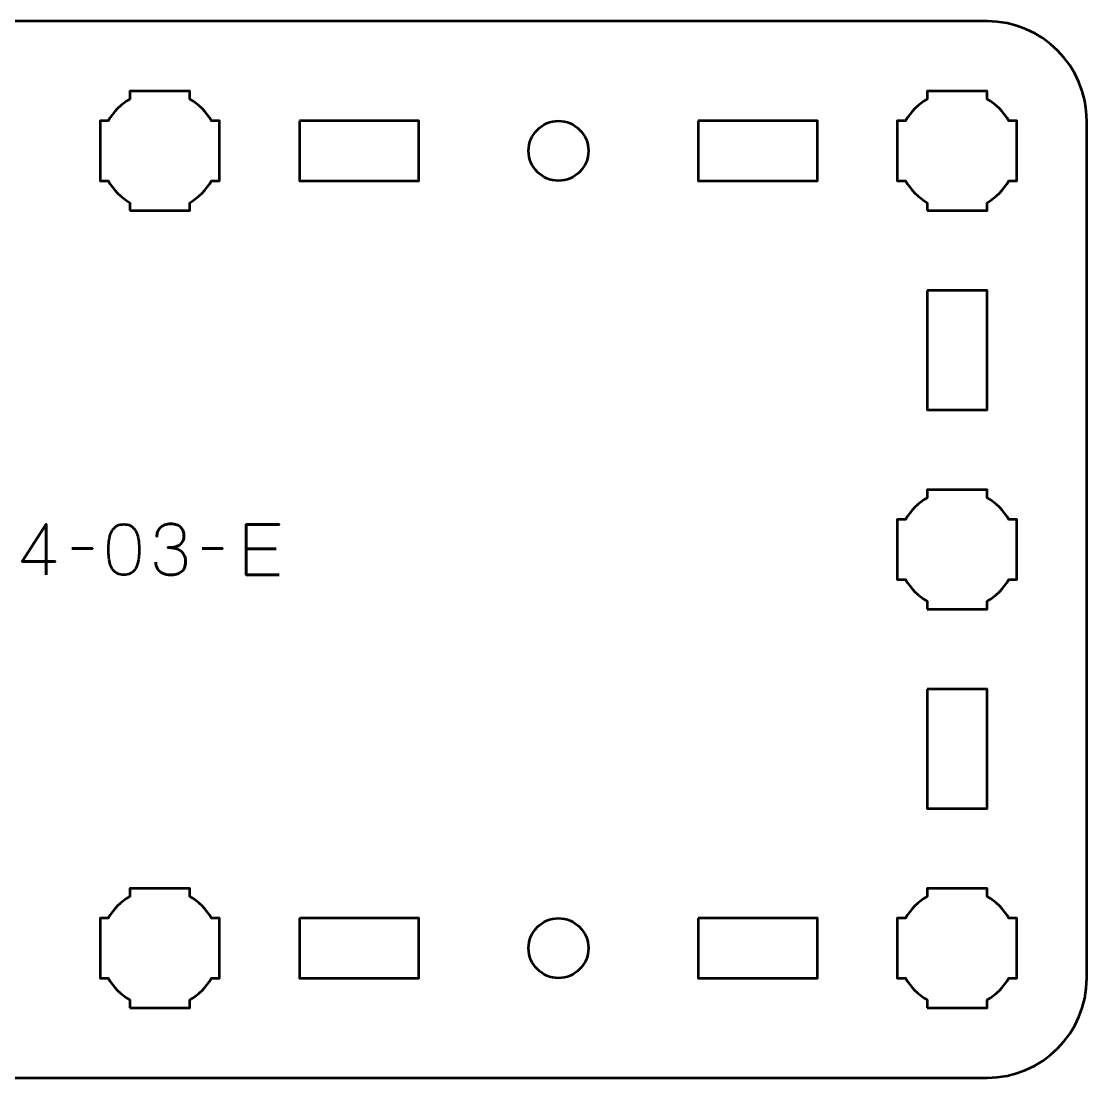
# Model space of a CAD drawing. Header units: centimetres. Extents: x -21.5 to -4.8, y -53.5 to -18.2.
# Drawn here: x -10.2 to -4.85, y -53.5 to -48.2 of the extents above; entities that cross this region are included whole.
import ezdxf

# ---------------------------------------------------------------- set-up
doc = ezdxf.new("R2010")
doc.units = ezdxf.units.CM
doc.header["$MEASUREMENT"] = 0
doc.layers.add('Layer 1', color=7, linetype='Continuous')

msp = doc.modelspace()

# ---------------------------------------------------------------- linework, layer by layer
at = {"layer": 'Layer 1', "lineweight": 53}
for centre in [(-7.49993, -48.84998), (-7.49993, -52.84998)]:
    msp.add_ellipse(centre, major_axis=(0, 0.15), ratio=1, dxfattribs=at)
for points, knots in [([(-15.64994, -48.19997), (-15.64994, -48.19997), (-5.35004, -48.19997), (-5.35004, -48.19997), (-5.35004, -48.19997), (-5.07304, -48.19997), (-4.84994, -48.42306), (-4.84994, -48.70006), (-4.84994, -48.70006), (-4.84994, -48.70006), (-4.84994, -52.99992), (-4.84994, -52.99992), (-4.84994, -52.99992), (-4.84994, -53.27706), (-5.07304, -53.50002), (-5.35004, -53.50002), (-5.35004, -53.50002), (-5.35004, -53.50002), (-15.64994, -53.50002), (-15.64994, -53.50002), (-15.64994, -53.50002), (-15.92694, -53.50002), (-16.15004, -53.27706), (-16.15004, -52.99992), (-16.15004, -52.99992), (-16.15004, -52.99992), (-16.15004, -48.70006), (-16.15004, -48.70006), (-16.15004, -48.70006), (-16.15004, -48.42306), (-15.92694, -48.19997), (-15.64994, -48.19997)], [0, 0, 0, 0, 0.125, 0.125, 0.125, 0.125, 0.25, 0.25, 0.25, 0.25, 0.375, 0.375, 0.375, 0.375, 0.5, 0.5, 0.5, 0.5, 0.625, 0.625, 0.625, 0.625, 0.75, 0.75, 0.75, 0.75, 0.875, 0.875, 0.875, 0.875, 1, 1, 1, 1]), ([(-9.64995, -49.14999), (-9.64995, -49.14999), (-9.64995, -49.10988), (-9.64995, -49.10988), (-9.64995, -49.10988), (-9.69556, -49.08356), (-9.73348, -49.04553), (-9.7598, -49.00006), (-9.7598, -49.00006), (-9.7598, -49.00006), (-9.80002, -49.00006), (-9.80002, -49.00006), (-9.80002, -49.00006), (-9.80002, -49.00006), (-9.80002, -48.84999), (-9.80002, -48.84999), (-9.80002, -48.84999), (-9.80002, -48.84999), (-9.80002, -48.70006), (-9.80002, -48.70006), (-9.80002, -48.70006), (-9.80002, -48.70006), (-9.7598, -48.70006), (-9.7598, -48.70006), (-9.7598, -48.70006), (-9.73348, -48.65444), (-9.69556, -48.61656), (-9.64995, -48.59024), (-9.64995, -48.59024), (-9.64995, -48.59024), (-9.64995, -48.54999), (-9.64995, -48.54999), (-9.64995, -48.54999), (-9.64995, -48.54999), (-9.50002, -48.54999), (-9.50002, -48.54999), (-9.50002, -48.54999), (-9.50002, -48.54999), (-9.34994, -48.54999), (-9.34994, -48.54999), (-9.34994, -48.54999), (-9.34994, -48.54999), (-9.34994, -48.59024), (-9.34994, -48.59024), (-9.34994, -48.59024), (-9.30447, -48.61656), (-9.26644, -48.65444), (-9.24012, -48.70006), (-9.24012, -48.70006), (-9.24012, -48.70006), (-9.20001, -48.70006), (-9.20001, -48.70006), (-9.20001, -48.70006), (-9.20001, -48.70006), (-9.20001, -48.84999), (-9.20001, -48.84999), (-9.20001, -48.84999), (-9.20001, -48.84999), (-9.20001, -49.00006), (-9.20001, -49.00006), (-9.20001, -49.00006), (-9.20001, -49.00006), (-9.24012, -49.00006), (-9.24012, -49.00006), (-9.24012, -49.00006), (-9.26644, -49.04553), (-9.30447, -49.08356), (-9.34994, -49.10988), (-9.34994, -49.10988), (-9.34994, -49.10988), (-9.34994, -49.14999), (-9.34994, -49.14999), (-9.34994, -49.14999), (-9.34994, -49.14999), (-9.50002, -49.14999), (-9.50002, -49.14999), (-9.50002, -49.14999), (-9.50002, -49.14999), (-9.64995, -49.14999), (-9.64995, -49.14999)], [0, 0, 0, 0, 0.05, 0.05, 0.05, 0.05, 0.1, 0.1, 0.1, 0.1, 0.15, 0.15, 0.15, 0.15, 0.2, 0.2, 0.2, 0.2, 0.25, 0.25, 0.25, 0.25, 0.3, 0.3, 0.3, 0.3, 0.35, 0.35, 0.35, 0.35, 0.4, 0.4, 0.4, 0.4, 0.45, 0.45, 0.45, 0.45, 0.5, 0.5, 0.5, 0.5, 0.55, 0.55, 0.55, 0.55, 0.6, 0.6, 0.6, 0.6, 0.65, 0.65, 0.65, 0.65, 0.7, 0.7, 0.7, 0.7, 0.75, 0.75, 0.75, 0.75, 0.8, 0.8, 0.8, 0.8, 0.85, 0.85, 0.85, 0.85, 0.9, 0.9, 0.9, 0.9, 0.95, 0.95, 0.95, 0.95, 1, 1, 1, 1]), ([(-5.64995, -49.14999), (-5.64995, -49.14999), (-5.64995, -49.10988), (-5.64995, -49.10988), (-5.64995, -49.10988), (-5.69556, -49.08356), (-5.73348, -49.04553), (-5.7598, -49.00006), (-5.7598, -49.00006), (-5.7598, -49.00006), (-5.80002, -49.00006), (-5.80002, -49.00006), (-5.80002, -49.00006), (-5.80002, -49.00006), (-5.80002, -48.84999), (-5.80002, -48.84999), (-5.80002, -48.84999), (-5.80002, -48.84999), (-5.80002, -48.70006), (-5.80002, -48.70006), (-5.80002, -48.70006), (-5.80002, -48.70006), (-5.7598, -48.70006), (-5.7598, -48.70006), (-5.7598, -48.70006), (-5.73348, -48.65444), (-5.69556, -48.61656), (-5.64995, -48.59024), (-5.64995, -48.59024), (-5.64995, -48.59024), (-5.64995, -48.54999), (-5.64995, -48.54999), (-5.64995, -48.54999), (-5.64995, -48.54999), (-5.50002, -48.54999), (-5.50002, -48.54999), (-5.50002, -48.54999), (-5.50002, -48.54999), (-5.34994, -48.54999), (-5.34994, -48.54999), (-5.34994, -48.54999), (-5.34994, -48.54999), (-5.34994, -48.59024), (-5.34994, -48.59024), (-5.34994, -48.59024), (-5.30447, -48.61656), (-5.26644, -48.65444), (-5.24012, -48.70006), (-5.24012, -48.70006), (-5.24012, -48.70006), (-5.20001, -48.70006), (-5.20001, -48.70006), (-5.20001, -48.70006), (-5.20001, -48.70006), (-5.20001, -48.84999), (-5.20001, -48.84999), (-5.20001, -48.84999), (-5.20001, -48.84999), (-5.20001, -49.00006), (-5.20001, -49.00006), (-5.20001, -49.00006), (-5.20001, -49.00006), (-5.24012, -49.00006), (-5.24012, -49.00006), (-5.24012, -49.00006), (-5.26644, -49.04553), (-5.30447, -49.08356), (-5.34994, -49.10988), (-5.34994, -49.10988), (-5.34994, -49.10988), (-5.34994, -49.14999), (-5.34994, -49.14999), (-5.34994, -49.14999), (-5.34994, -49.14999), (-5.50002, -49.14999), (-5.50002, -49.14999), (-5.50002, -49.14999), (-5.50002, -49.14999), (-5.64995, -49.14999), (-5.64995, -49.14999)], [0, 0, 0, 0, 0.05, 0.05, 0.05, 0.05, 0.1, 0.1, 0.1, 0.1, 0.15, 0.15, 0.15, 0.15, 0.2, 0.2, 0.2, 0.2, 0.25, 0.25, 0.25, 0.25, 0.3, 0.3, 0.3, 0.3, 0.35, 0.35, 0.35, 0.35, 0.4, 0.4, 0.4, 0.4, 0.45, 0.45, 0.45, 0.45, 0.5, 0.5, 0.5, 0.5, 0.55, 0.55, 0.55, 0.55, 0.6, 0.6, 0.6, 0.6, 0.65, 0.65, 0.65, 0.65, 0.7, 0.7, 0.7, 0.7, 0.75, 0.75, 0.75, 0.75, 0.8, 0.8, 0.8, 0.8, 0.85, 0.85, 0.85, 0.85, 0.9, 0.9, 0.9, 0.9, 0.95, 0.95, 0.95, 0.95, 1, 1, 1, 1]), ([(-8.79996, -48.70006), (-8.79996, -48.70006), (-8.19996, -48.70006), (-8.19996, -48.70006), (-8.19996, -48.70006), (-8.19996, -48.70006), (-8.19996, -49.00007), (-8.19996, -49.00007), (-8.19996, -49.00007), (-8.19996, -49.00007), (-8.79996, -49.00007), (-8.79996, -49.00007), (-8.79996, -49.00007), (-8.79996, -49.00007), (-8.79996, -48.70006), (-8.79996, -48.70006)], [0, 0, 0, 0, 0.25, 0.25, 0.25, 0.25, 0.5, 0.5, 0.5, 0.5, 0.75, 0.75, 0.75, 0.75, 1, 1, 1, 1]), ([(-6.79999, -48.70006), (-6.79999, -48.70006), (-6.19999, -48.70006), (-6.19999, -48.70006), (-6.19999, -48.70006), (-6.19999, -48.70006), (-6.19999, -49.00007), (-6.19999, -49.00007), (-6.19999, -49.00007), (-6.19999, -49.00007), (-6.79999, -49.00007), (-6.79999, -49.00007), (-6.79999, -49.00007), (-6.79999, -49.00007), (-6.79999, -48.70006), (-6.79999, -48.70006)], [0, 0, 0, 0, 0.25, 0.25, 0.25, 0.25, 0.5, 0.5, 0.5, 0.5, 0.75, 0.75, 0.75, 0.75, 1, 1, 1, 1]), ([(-5.65004, -49.55001), (-5.65004, -49.55001), (-5.35004, -49.55001), (-5.35004, -49.55001), (-5.35004, -49.55001), (-5.35004, -49.55001), (-5.35004, -50.15002), (-5.35004, -50.15002), (-5.35004, -50.15002), (-5.35004, -50.15002), (-5.65004, -50.15002), (-5.65004, -50.15002), (-5.65004, -50.15002), (-5.65004, -50.15002), (-5.65004, -49.55001), (-5.65004, -49.55001)], [0, 0, 0, 0, 0.25, 0.25, 0.25, 0.25, 0.5, 0.5, 0.5, 0.5, 0.75, 0.75, 0.75, 0.75, 1, 1, 1, 1]), ([(-5.64995, -51.14999), (-5.64995, -51.14999), (-5.64995, -51.10988), (-5.64995, -51.10988), (-5.64995, -51.10988), (-5.69556, -51.08356), (-5.73348, -51.04553), (-5.7598, -51.00006), (-5.7598, -51.00006), (-5.7598, -51.00006), (-5.80002, -51.00006), (-5.80002, -51.00006), (-5.80002, -51.00006), (-5.80002, -51.00006), (-5.80002, -50.84999), (-5.80002, -50.84999), (-5.80002, -50.84999), (-5.80002, -50.84999), (-5.80002, -50.70006), (-5.80002, -50.70006), (-5.80002, -50.70006), (-5.80002, -50.70006), (-5.7598, -50.70006), (-5.7598, -50.70006), (-5.7598, -50.70006), (-5.73348, -50.65444), (-5.69556, -50.61656), (-5.64995, -50.59024), (-5.64995, -50.59024), (-5.64995, -50.59024), (-5.64995, -50.54999), (-5.64995, -50.54999), (-5.64995, -50.54999), (-5.64995, -50.54999), (-5.50002, -50.54999), (-5.50002, -50.54999), (-5.50002, -50.54999), (-5.50002, -50.54999), (-5.34994, -50.54999), (-5.34994, -50.54999), (-5.34994, -50.54999), (-5.34994, -50.54999), (-5.34994, -50.59024), (-5.34994, -50.59024), (-5.34994, -50.59024), (-5.30447, -50.61656), (-5.26644, -50.65444), (-5.24012, -50.70006), (-5.24012, -50.70006), (-5.24012, -50.70006), (-5.20001, -50.70006), (-5.20001, -50.70006), (-5.20001, -50.70006), (-5.20001, -50.70006), (-5.20001, -50.84999), (-5.20001, -50.84999), (-5.20001, -50.84999), (-5.20001, -50.84999), (-5.20001, -51.00006), (-5.20001, -51.00006), (-5.20001, -51.00006), (-5.20001, -51.00006), (-5.24012, -51.00006), (-5.24012, -51.00006), (-5.24012, -51.00006), (-5.26644, -51.04553), (-5.30447, -51.08356), (-5.34994, -51.10988), (-5.34994, -51.10988), (-5.34994, -51.10988), (-5.34994, -51.14999), (-5.34994, -51.14999), (-5.34994, -51.14999), (-5.34994, -51.14999), (-5.50002, -51.14999), (-5.50002, -51.14999), (-5.50002, -51.14999), (-5.50002, -51.14999), (-5.64995, -51.14999), (-5.64995, -51.14999)], [0, 0, 0, 0, 0.05, 0.05, 0.05, 0.05, 0.1, 0.1, 0.1, 0.1, 0.15, 0.15, 0.15, 0.15, 0.2, 0.2, 0.2, 0.2, 0.25, 0.25, 0.25, 0.25, 0.3, 0.3, 0.3, 0.3, 0.35, 0.35, 0.35, 0.35, 0.4, 0.4, 0.4, 0.4, 0.45, 0.45, 0.45, 0.45, 0.5, 0.5, 0.5, 0.5, 0.55, 0.55, 0.55, 0.55, 0.6, 0.6, 0.6, 0.6, 0.65, 0.65, 0.65, 0.65, 0.7, 0.7, 0.7, 0.7, 0.75, 0.75, 0.75, 0.75, 0.8, 0.8, 0.8, 0.8, 0.85, 0.85, 0.85, 0.85, 0.9, 0.9, 0.9, 0.9, 0.95, 0.95, 0.95, 0.95, 1, 1, 1, 1]), ([(-5.65004, -51.54998), (-5.65004, -51.54998), (-5.35004, -51.54998), (-5.35004, -51.54998), (-5.35004, -51.54998), (-5.35004, -51.54998), (-5.35004, -52.14998), (-5.35004, -52.14998), (-5.35004, -52.14998), (-5.35004, -52.14998), (-5.65004, -52.14998), (-5.65004, -52.14998), (-5.65004, -52.14998), (-5.65004, -52.14998), (-5.65004, -51.54998), (-5.65004, -51.54998)], [0, 0, 0, 0, 0.25, 0.25, 0.25, 0.25, 0.5, 0.5, 0.5, 0.5, 0.75, 0.75, 0.75, 0.75, 1, 1, 1, 1]), ([(-9.64995, -53.14999), (-9.64995, -53.14999), (-9.64995, -53.10988), (-9.64995, -53.10988), (-9.64995, -53.10988), (-9.69556, -53.08356), (-9.73348, -53.04553), (-9.7598, -53.00006), (-9.7598, -53.00006), (-9.7598, -53.00006), (-9.80002, -53.00006), (-9.80002, -53.00006), (-9.80002, -53.00006), (-9.80002, -53.00006), (-9.80002, -52.84999), (-9.80002, -52.84999), (-9.80002, -52.84999), (-9.80002, -52.84999), (-9.80002, -52.70006), (-9.80002, -52.70006), (-9.80002, -52.70006), (-9.80002, -52.70006), (-9.7598, -52.70006), (-9.7598, -52.70006), (-9.7598, -52.70006), (-9.73348, -52.65444), (-9.69556, -52.61656), (-9.64995, -52.59024), (-9.64995, -52.59024), (-9.64995, -52.59024), (-9.64995, -52.54999), (-9.64995, -52.54999), (-9.64995, -52.54999), (-9.64995, -52.54999), (-9.50002, -52.54999), (-9.50002, -52.54999), (-9.50002, -52.54999), (-9.50002, -52.54999), (-9.34994, -52.54999), (-9.34994, -52.54999), (-9.34994, -52.54999), (-9.34994, -52.54999), (-9.34994, -52.59024), (-9.34994, -52.59024), (-9.34994, -52.59024), (-9.30447, -52.61656), (-9.26644, -52.65444), (-9.24012, -52.70006), (-9.24012, -52.70006), (-9.24012, -52.70006), (-9.20001, -52.70006), (-9.20001, -52.70006), (-9.20001, -52.70006), (-9.20001, -52.70006), (-9.20001, -52.84999), (-9.20001, -52.84999), (-9.20001, -52.84999), (-9.20001, -52.84999), (-9.20001, -53.00006), (-9.20001, -53.00006), (-9.20001, -53.00006), (-9.20001, -53.00006), (-9.24012, -53.00006), (-9.24012, -53.00006), (-9.24012, -53.00006), (-9.26644, -53.04553), (-9.30447, -53.08356), (-9.34994, -53.10988), (-9.34994, -53.10988), (-9.34994, -53.10988), (-9.34994, -53.14999), (-9.34994, -53.14999), (-9.34994, -53.14999), (-9.34994, -53.14999), (-9.50002, -53.14999), (-9.50002, -53.14999), (-9.50002, -53.14999), (-9.50002, -53.14999), (-9.64995, -53.14999), (-9.64995, -53.14999)], [0, 0, 0, 0, 0.05, 0.05, 0.05, 0.05, 0.1, 0.1, 0.1, 0.1, 0.15, 0.15, 0.15, 0.15, 0.2, 0.2, 0.2, 0.2, 0.25, 0.25, 0.25, 0.25, 0.3, 0.3, 0.3, 0.3, 0.35, 0.35, 0.35, 0.35, 0.4, 0.4, 0.4, 0.4, 0.45, 0.45, 0.45, 0.45, 0.5, 0.5, 0.5, 0.5, 0.55, 0.55, 0.55, 0.55, 0.6, 0.6, 0.6, 0.6, 0.65, 0.65, 0.65, 0.65, 0.7, 0.7, 0.7, 0.7, 0.75, 0.75, 0.75, 0.75, 0.8, 0.8, 0.8, 0.8, 0.85, 0.85, 0.85, 0.85, 0.9, 0.9, 0.9, 0.9, 0.95, 0.95, 0.95, 0.95, 1, 1, 1, 1]), ([(-5.64995, -53.14999), (-5.64995, -53.14999), (-5.64995, -53.10988), (-5.64995, -53.10988), (-5.64995, -53.10988), (-5.69556, -53.08356), (-5.73348, -53.04553), (-5.7598, -53.00006), (-5.7598, -53.00006), (-5.7598, -53.00006), (-5.80002, -53.00006), (-5.80002, -53.00006), (-5.80002, -53.00006), (-5.80002, -53.00006), (-5.80002, -52.84999), (-5.80002, -52.84999), (-5.80002, -52.84999), (-5.80002, -52.84999), (-5.80002, -52.70006), (-5.80002, -52.70006), (-5.80002, -52.70006), (-5.80002, -52.70006), (-5.7598, -52.70006), (-5.7598, -52.70006), (-5.7598, -52.70006), (-5.73348, -52.65444), (-5.69556, -52.61656), (-5.64995, -52.59024), (-5.64995, -52.59024), (-5.64995, -52.59024), (-5.64995, -52.54999), (-5.64995, -52.54999), (-5.64995, -52.54999), (-5.64995, -52.54999), (-5.50002, -52.54999), (-5.50002, -52.54999), (-5.50002, -52.54999), (-5.50002, -52.54999), (-5.34994, -52.54999), (-5.34994, -52.54999), (-5.34994, -52.54999), (-5.34994, -52.54999), (-5.34994, -52.59024), (-5.34994, -52.59024), (-5.34994, -52.59024), (-5.30447, -52.61656), (-5.26644, -52.65444), (-5.24012, -52.70006), (-5.24012, -52.70006), (-5.24012, -52.70006), (-5.20001, -52.70006), (-5.20001, -52.70006), (-5.20001, -52.70006), (-5.20001, -52.70006), (-5.20001, -52.84999), (-5.20001, -52.84999), (-5.20001, -52.84999), (-5.20001, -52.84999), (-5.20001, -53.00006), (-5.20001, -53.00006), (-5.20001, -53.00006), (-5.20001, -53.00006), (-5.24012, -53.00006), (-5.24012, -53.00006), (-5.24012, -53.00006), (-5.26644, -53.04553), (-5.30447, -53.08356), (-5.34994, -53.10988), (-5.34994, -53.10988), (-5.34994, -53.10988), (-5.34994, -53.14999), (-5.34994, -53.14999), (-5.34994, -53.14999), (-5.34994, -53.14999), (-5.50002, -53.14999), (-5.50002, -53.14999), (-5.50002, -53.14999), (-5.50002, -53.14999), (-5.64995, -53.14999), (-5.64995, -53.14999)], [0, 0, 0, 0, 0.05, 0.05, 0.05, 0.05, 0.1, 0.1, 0.1, 0.1, 0.15, 0.15, 0.15, 0.15, 0.2, 0.2, 0.2, 0.2, 0.25, 0.25, 0.25, 0.25, 0.3, 0.3, 0.3, 0.3, 0.35, 0.35, 0.35, 0.35, 0.4, 0.4, 0.4, 0.4, 0.45, 0.45, 0.45, 0.45, 0.5, 0.5, 0.5, 0.5, 0.55, 0.55, 0.55, 0.55, 0.6, 0.6, 0.6, 0.6, 0.65, 0.65, 0.65, 0.65, 0.7, 0.7, 0.7, 0.7, 0.75, 0.75, 0.75, 0.75, 0.8, 0.8, 0.8, 0.8, 0.85, 0.85, 0.85, 0.85, 0.9, 0.9, 0.9, 0.9, 0.95, 0.95, 0.95, 0.95, 1, 1, 1, 1]), ([(-8.79996, -52.69993), (-8.79996, -52.69993), (-8.19996, -52.69993), (-8.19996, -52.69993), (-8.19996, -52.69993), (-8.19996, -52.69993), (-8.19996, -52.99992), (-8.19996, -52.99992), (-8.19996, -52.99992), (-8.19996, -52.99992), (-8.79996, -52.99992), (-8.79996, -52.99992), (-8.79996, -52.99992), (-8.79996, -52.99992), (-8.79996, -52.69993), (-8.79996, -52.69993)], [0, 0, 0, 0, 0.25, 0.25, 0.25, 0.25, 0.5, 0.5, 0.5, 0.5, 0.75, 0.75, 0.75, 0.75, 1, 1, 1, 1]), ([(-6.79999, -52.69993), (-6.79999, -52.69993), (-6.19999, -52.69993), (-6.19999, -52.69993), (-6.19999, -52.69993), (-6.19999, -52.69993), (-6.19999, -52.99992), (-6.19999, -52.99992), (-6.19999, -52.99992), (-6.19999, -52.99992), (-6.79999, -52.99992), (-6.79999, -52.99992), (-6.79999, -52.99992), (-6.79999, -52.99992), (-6.79999, -52.69993), (-6.79999, -52.69993)], [0, 0, 0, 0, 0.25, 0.25, 0.25, 0.25, 0.5, 0.5, 0.5, 0.5, 0.75, 0.75, 0.75, 0.75, 1, 1, 1, 1])]:
    msp.add_open_spline(points, degree=3, knots=knots, dxfattribs=at)
at = {"layer": 'Layer 1', "color": 5, "lineweight": 53}
for points, knots in [([(-10.0703, -50.97734), (-10.0703, -50.97734), (-10.0703, -50.72299), (-10.0703, -50.72299), (-10.0703, -50.72299), (-10.0703, -50.72299), (-10.19025, -50.90961), (-10.19025, -50.90961), (-10.19025, -50.90961), (-10.19025, -50.90961), (-10.02515, -50.90961), (-10.02515, -50.90961), (-10.02515, -50.90961), (-10.02515, -50.90961), (-10.19025, -50.90961), (-10.19025, -50.90961), (-10.19025, -50.90961), (-10.19025, -50.90961), (-10.0703, -50.72299), (-10.0703, -50.72299), (-10.0703, -50.72299), (-10.0703, -50.72299), (-10.0703, -50.97734), (-10.0703, -50.97734)], [0, 0, 0, 0, 0.1666667, 0.1666667, 0.1666667, 0.1666667, 0.3333333, 0.3333333, 0.3333333, 0.3333333, 0.5, 0.5, 0.5, 0.5, 0.6666667, 0.6666667, 0.6666667, 0.6666667, 0.8333333, 0.8333333, 0.8333333, 0.8333333, 1, 1, 1, 1]), ([(-9.68083, -50.97734), (-9.66849, -50.97728), (-9.65784, -50.97511), (-9.64897, -50.97087), (-9.64897, -50.97087), (-9.64015, -50.96664), (-9.6328, -50.96058), (-9.62692, -50.95288), (-9.62692, -50.95288), (-9.6211, -50.94512), (-9.61651, -50.93595), (-9.6131, -50.92536), (-9.6131, -50.92536), (-9.60975, -50.91478), (-9.60734, -50.9032), (-9.60599, -50.8905), (-9.60599, -50.8905), (-9.60457, -50.8778), (-9.60387, -50.86445), (-9.60393, -50.85034), (-9.60393, -50.85034), (-9.60387, -50.83629), (-9.60457, -50.82294), (-9.60599, -50.8103), (-9.60599, -50.8103), (-9.60734, -50.79766), (-9.60975, -50.78602), (-9.6131, -50.77543), (-9.6131, -50.77543), (-9.61651, -50.76491), (-9.6211, -50.75574), (-9.62692, -50.74792), (-9.62692, -50.74792), (-9.6328, -50.74015), (-9.64015, -50.7341), (-9.64897, -50.72986), (-9.64897, -50.72986), (-9.65784, -50.72557), (-9.66849, -50.7234), (-9.68083, -50.72334), (-9.68083, -50.72334), (-9.69318, -50.7234), (-9.70382, -50.72557), (-9.7127, -50.72986), (-9.7127, -50.72986), (-9.72152, -50.7341), (-9.72887, -50.74015), (-9.73475, -50.74792), (-9.73475, -50.74792), (-9.74057, -50.75574), (-9.74516, -50.76491), (-9.74857, -50.77543), (-9.74857, -50.77543), (-9.75192, -50.78602), (-9.75433, -50.79766), (-9.75568, -50.8103), (-9.75568, -50.8103), (-9.75709, -50.82294), (-9.7578, -50.83629), (-9.75774, -50.85034), (-9.75774, -50.85034), (-9.7578, -50.86445), (-9.75709, -50.8778), (-9.75568, -50.8905), (-9.75568, -50.8905), (-9.75433, -50.9032), (-9.75192, -50.91478), (-9.74857, -50.92536), (-9.74857, -50.92536), (-9.74516, -50.93595), (-9.74057, -50.94512), (-9.73475, -50.95288), (-9.73475, -50.95288), (-9.72887, -50.96058), (-9.72152, -50.96664), (-9.7127, -50.97087), (-9.7127, -50.97087), (-9.70382, -50.97511), (-9.69318, -50.97728), (-9.68083, -50.97734)], [0, 0, 0, 0, 0.05, 0.05, 0.05, 0.05, 0.1, 0.1, 0.1, 0.1, 0.15, 0.15, 0.15, 0.15, 0.2, 0.2, 0.2, 0.2, 0.25, 0.25, 0.25, 0.25, 0.3, 0.3, 0.3, 0.3, 0.35, 0.35, 0.35, 0.35, 0.4, 0.4, 0.4, 0.4, 0.45, 0.45, 0.45, 0.45, 0.5, 0.5, 0.5, 0.5, 0.55, 0.55, 0.55, 0.55, 0.6, 0.6, 0.6, 0.6, 0.65, 0.65, 0.65, 0.65, 0.7, 0.7, 0.7, 0.7, 0.75, 0.75, 0.75, 0.75, 0.8, 0.8, 0.8, 0.8, 0.85, 0.85, 0.85, 0.85, 0.9, 0.9, 0.9, 0.9, 0.95, 0.95, 0.95, 0.95, 1, 1, 1, 1]), ([(-9.68083, -50.97734), (-9.66849, -50.97728), (-9.65784, -50.97511), (-9.64897, -50.97087), (-9.64897, -50.97087), (-9.64015, -50.96664), (-9.6328, -50.96058), (-9.62692, -50.95288), (-9.62692, -50.95288), (-9.6211, -50.94512), (-9.61651, -50.93595), (-9.6131, -50.92536), (-9.6131, -50.92536), (-9.60975, -50.91478), (-9.60734, -50.9032), (-9.60599, -50.8905), (-9.60599, -50.8905), (-9.60457, -50.8778), (-9.60387, -50.86445), (-9.60393, -50.85034), (-9.60393, -50.85034), (-9.60387, -50.83629), (-9.60457, -50.82294), (-9.60599, -50.8103), (-9.60599, -50.8103), (-9.60734, -50.79766), (-9.60975, -50.78602), (-9.6131, -50.77543), (-9.6131, -50.77543), (-9.61651, -50.76491), (-9.6211, -50.75574), (-9.62692, -50.74792), (-9.62692, -50.74792), (-9.6328, -50.74015), (-9.64015, -50.7341), (-9.64897, -50.72986), (-9.64897, -50.72986), (-9.65784, -50.72557), (-9.66849, -50.7234), (-9.68083, -50.72334), (-9.68083, -50.72334), (-9.69318, -50.7234), (-9.70382, -50.72557), (-9.7127, -50.72986), (-9.7127, -50.72986), (-9.72152, -50.7341), (-9.72887, -50.74015), (-9.73475, -50.74792), (-9.73475, -50.74792), (-9.74057, -50.75574), (-9.74516, -50.76491), (-9.74857, -50.77543), (-9.74857, -50.77543), (-9.75192, -50.78602), (-9.75433, -50.79766), (-9.75568, -50.8103), (-9.75568, -50.8103), (-9.75709, -50.82294), (-9.7578, -50.83629), (-9.75774, -50.85034), (-9.75774, -50.85034), (-9.7578, -50.86445), (-9.75709, -50.8778), (-9.75568, -50.8905), (-9.75568, -50.8905), (-9.75433, -50.9032), (-9.75192, -50.91478), (-9.74857, -50.92536), (-9.74857, -50.92536), (-9.74516, -50.93595), (-9.74057, -50.94512), (-9.73475, -50.95288), (-9.73475, -50.95288), (-9.72887, -50.96058), (-9.72152, -50.96664), (-9.7127, -50.97087), (-9.7127, -50.97087), (-9.70382, -50.97511), (-9.69318, -50.97728), (-9.68083, -50.97734)], [0, 0, 0, 0, 0.05, 0.05, 0.05, 0.05, 0.1, 0.1, 0.1, 0.1, 0.15, 0.15, 0.15, 0.15, 0.2, 0.2, 0.2, 0.2, 0.25, 0.25, 0.25, 0.25, 0.3, 0.3, 0.3, 0.3, 0.35, 0.35, 0.35, 0.35, 0.4, 0.4, 0.4, 0.4, 0.45, 0.45, 0.45, 0.45, 0.5, 0.5, 0.5, 0.5, 0.55, 0.55, 0.55, 0.55, 0.6, 0.6, 0.6, 0.6, 0.65, 0.65, 0.65, 0.65, 0.7, 0.7, 0.7, 0.7, 0.75, 0.75, 0.75, 0.75, 0.8, 0.8, 0.8, 0.8, 0.85, 0.85, 0.85, 0.85, 0.9, 0.9, 0.9, 0.9, 0.95, 0.95, 0.95, 0.95, 1, 1, 1, 1]), ([(-9.52032, -50.91349), (-9.52026, -50.92619), (-9.51732, -50.93724), (-9.5115, -50.94682), (-9.5115, -50.94682), (-9.50568, -50.95635), (-9.49739, -50.96382), (-9.48657, -50.96917), (-9.48657, -50.96917), (-9.47575, -50.97452), (-9.46276, -50.97722), (-9.44765, -50.97734), (-9.44765, -50.97734), (-9.4363, -50.97734), (-9.42601, -50.97616), (-9.41666, -50.97369), (-9.41666, -50.97369), (-9.40737, -50.97123), (-9.39938, -50.9674), (-9.39261, -50.96217), (-9.39261, -50.96217), (-9.38585, -50.95694), (-9.38068, -50.95018), (-9.37697, -50.94194), (-9.37697, -50.94194), (-9.37333, -50.93365), (-9.37151, -50.92372), (-9.37145, -50.91208), (-9.37145, -50.91208), (-9.37139, -50.89655), (-9.37456, -50.88344), (-9.38085, -50.8728), (-9.38085, -50.8728), (-9.38715, -50.86216), (-9.39691, -50.85416), (-9.41002, -50.84869), (-9.41002, -50.84869), (-9.42313, -50.84322), (-9.43994, -50.84046), (-9.46035, -50.84046), (-9.46035, -50.84046), (-9.44512, -50.84052), (-9.43236, -50.83911), (-9.42195, -50.83623), (-9.42195, -50.83623), (-9.4116, -50.83335), (-9.40331, -50.82929), (-9.39708, -50.824), (-9.39708, -50.824), (-9.39085, -50.81877), (-9.38632, -50.81253), (-9.38362, -50.80536), (-9.38362, -50.80536), (-9.38085, -50.79825), (-9.3795, -50.79043), (-9.37956, -50.7819), (-9.37956, -50.7819), (-9.3795, -50.77337), (-9.38068, -50.7655), (-9.38303, -50.7582), (-9.38303, -50.7582), (-9.38532, -50.75091), (-9.38909, -50.74451), (-9.3942, -50.73904), (-9.3942, -50.73904), (-9.39932, -50.73357), (-9.40608, -50.72928), (-9.41437, -50.72622), (-9.41437, -50.72622), (-9.42272, -50.72316), (-9.43289, -50.72163), (-9.44482, -50.72157), (-9.44482, -50.72157), (-9.4567, -50.72163), (-9.46711, -50.7234), (-9.47593, -50.72681), (-9.47593, -50.72681), (-9.48481, -50.73022), (-9.4921, -50.73486), (-9.49798, -50.7408), (-9.49798, -50.7408), (-9.5038, -50.74674), (-9.50815, -50.7535), (-9.51103, -50.76114), (-9.51103, -50.76114), (-9.51397, -50.76879), (-9.51538, -50.7769), (-9.51538, -50.78543), (-9.51538, -50.78543), (-9.51538, -50.7769), (-9.51397, -50.76879), (-9.51103, -50.76114), (-9.51103, -50.76114), (-9.50815, -50.7535), (-9.5038, -50.74674), (-9.49798, -50.7408), (-9.49798, -50.7408), (-9.4921, -50.73486), (-9.48481, -50.73022), (-9.47593, -50.72681), (-9.47593, -50.72681), (-9.46711, -50.7234), (-9.4567, -50.72163), (-9.44482, -50.72157), (-9.44482, -50.72157), (-9.43289, -50.72163), (-9.42272, -50.72316), (-9.41437, -50.72622), (-9.41437, -50.72622), (-9.40608, -50.72928), (-9.39932, -50.73357), (-9.3942, -50.73904), (-9.3942, -50.73904), (-9.38909, -50.74451), (-9.38532, -50.75091), (-9.38303, -50.7582), (-9.38303, -50.7582), (-9.38068, -50.7655), (-9.3795, -50.77337), (-9.37956, -50.7819), (-9.37956, -50.7819), (-9.3795, -50.79043), (-9.38085, -50.79825), (-9.38362, -50.80536), (-9.38362, -50.80536), (-9.38632, -50.81253), (-9.39085, -50.81877), (-9.39708, -50.824), (-9.39708, -50.824), (-9.40331, -50.82929), (-9.4116, -50.83335), (-9.42195, -50.83623), (-9.42195, -50.83623), (-9.43236, -50.83911), (-9.44512, -50.84052), (-9.46035, -50.84046), (-9.46035, -50.84046), (-9.43994, -50.84046), (-9.42313, -50.84322), (-9.41002, -50.84869), (-9.41002, -50.84869), (-9.39691, -50.85416), (-9.38715, -50.86216), (-9.38085, -50.8728), (-9.38085, -50.8728), (-9.37456, -50.88344), (-9.37139, -50.89655), (-9.37145, -50.91208), (-9.37145, -50.91208), (-9.37151, -50.92372), (-9.37333, -50.93365), (-9.37697, -50.94194), (-9.37697, -50.94194), (-9.38068, -50.95018), (-9.38585, -50.95694), (-9.39261, -50.96217), (-9.39261, -50.96217), (-9.39938, -50.9674), (-9.40737, -50.97123), (-9.41666, -50.97369), (-9.41666, -50.97369), (-9.42601, -50.97616), (-9.4363, -50.97734), (-9.44765, -50.97734), (-9.44765, -50.97734), (-9.46276, -50.97722), (-9.47575, -50.97452), (-9.48657, -50.96917), (-9.48657, -50.96917), (-9.49739, -50.96382), (-9.50568, -50.95635), (-9.5115, -50.94682), (-9.5115, -50.94682), (-9.51732, -50.93724), (-9.52026, -50.92619), (-9.52032, -50.91349)], [0, 0, 0, 0, 0.0227273, 0.0227273, 0.0227273, 0.0227273, 0.0454545, 0.0454545, 0.0454545, 0.0454545, 0.0681818, 0.0681818, 0.0681818, 0.0681818, 0.0909091, 0.0909091, 0.0909091, 0.0909091, 0.1136364, 0.1136364, 0.1136364, 0.1136364, 0.1363636, 0.1363636, 0.1363636, 0.1363636, 0.1590909, 0.1590909, 0.1590909, 0.1590909, 0.1818182, 0.1818182, 0.1818182, 0.1818182, 0.2045455, 0.2045455, 0.2045455, 0.2045455, 0.2272727, 0.2272727, 0.2272727, 0.2272727, 0.25, 0.25, 0.25, 0.25, 0.2727273, 0.2727273, 0.2727273, 0.2727273, 0.2954545, 0.2954545, 0.2954545, 0.2954545, 0.3181818, 0.3181818, 0.3181818, 0.3181818, 0.3409091, 0.3409091, 0.3409091, 0.3409091, 0.3636364, 0.3636364, 0.3636364, 0.3636364, 0.3863636, 0.3863636, 0.3863636, 0.3863636, 0.4090909, 0.4090909, 0.4090909, 0.4090909, 0.4318182, 0.4318182, 0.4318182, 0.4318182, 0.4545455, 0.4545455, 0.4545455, 0.4545455, 0.4772727, 0.4772727, 0.4772727, 0.4772727, 0.5, 0.5, 0.5, 0.5, 0.5227273, 0.5227273, 0.5227273, 0.5227273, 0.5454545, 0.5454545, 0.5454545, 0.5454545, 0.5681818, 0.5681818, 0.5681818, 0.5681818, 0.5909091, 0.5909091, 0.5909091, 0.5909091, 0.6136364, 0.6136364, 0.6136364, 0.6136364, 0.6363636, 0.6363636, 0.6363636, 0.6363636, 0.6590909, 0.6590909, 0.6590909, 0.6590909, 0.6818182, 0.6818182, 0.6818182, 0.6818182, 0.7045455, 0.7045455, 0.7045455, 0.7045455, 0.7272727, 0.7272727, 0.7272727, 0.7272727, 0.75, 0.75, 0.75, 0.75, 0.7727273, 0.7727273, 0.7727273, 0.7727273, 0.7954545, 0.7954545, 0.7954545, 0.7954545, 0.8181818, 0.8181818, 0.8181818, 0.8181818, 0.8409091, 0.8409091, 0.8409091, 0.8409091, 0.8636364, 0.8636364, 0.8636364, 0.8636364, 0.8863636, 0.8863636, 0.8863636, 0.8863636, 0.9090909, 0.9090909, 0.9090909, 0.9090909, 0.9318182, 0.9318182, 0.9318182, 0.9318182, 0.9545455, 0.9545455, 0.9545455, 0.9545455, 0.9772727, 0.9772727, 0.9772727, 0.9772727, 1, 1, 1, 1]), ([(-8.90224, -50.97734), (-8.90224, -50.97734), (-9.06664, -50.97734), (-9.06664, -50.97734), (-9.06664, -50.97734), (-9.06664, -50.97734), (-9.06664, -50.7244), (-9.06664, -50.7244), (-9.06664, -50.7244), (-9.06664, -50.7244), (-8.90224, -50.7244), (-8.90224, -50.7244), (-8.90224, -50.7244), (-8.90224, -50.7244), (-9.06664, -50.7244), (-9.06664, -50.7244), (-9.06664, -50.7244), (-9.06664, -50.7244), (-9.06664, -50.97734), (-9.06664, -50.97734), (-9.06664, -50.97734), (-9.06664, -50.97734), (-8.90224, -50.97734), (-8.90224, -50.97734)], [0, 0, 0, 0, 0.1666667, 0.1666667, 0.1666667, 0.1666667, 0.3333333, 0.3333333, 0.3333333, 0.3333333, 0.5, 0.5, 0.5, 0.5, 0.6666667, 0.6666667, 0.6666667, 0.6666667, 0.8333333, 0.8333333, 0.8333333, 0.8333333, 1, 1, 1, 1]), ([(-9.94119, -50.84434), (-9.94119, -50.84434), (-9.83853, -50.84434), (-9.83853, -50.84434), (-9.83853, -50.84434), (-9.83853, -50.84434), (-9.94119, -50.84434), (-9.94119, -50.84434)], [0, 0, 0, 0, 0.5, 0.5, 0.5, 0.5, 1, 1, 1, 1]), ([(-9.28819, -50.84434), (-9.28819, -50.84434), (-9.18553, -50.84434), (-9.18553, -50.84434), (-9.18553, -50.84434), (-9.18553, -50.84434), (-9.28819, -50.84434), (-9.28819, -50.84434)], [0, 0, 0, 0, 0.5, 0.5, 0.5, 0.5, 1, 1, 1, 1]), ([(-8.91636, -50.84716), (-8.91636, -50.84716), (-9.06664, -50.84716), (-9.06664, -50.84716), (-9.06664, -50.84716), (-9.06664, -50.84716), (-8.91636, -50.84716), (-8.91636, -50.84716)], [0, 0, 0, 0, 0.5, 0.5, 0.5, 0.5, 1, 1, 1, 1])]:
    msp.add_open_spline(points, degree=3, knots=knots, dxfattribs=at)

doc.saveas('drawing.dxf')
